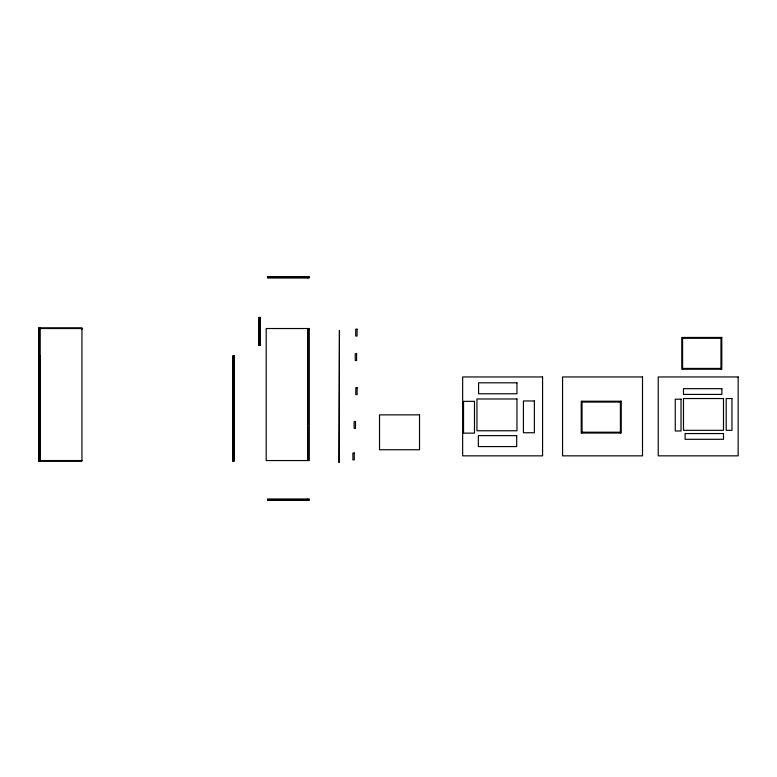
<?xml version="1.0" encoding="UTF-8"?>
<svg xmlns="http://www.w3.org/2000/svg" width="777" height="777" viewBox="0 0 777 777"><rect width="100%" height="100%" fill="white"/><g stroke="black" fill="none" stroke-linecap="round" stroke-linejoin="round"><path stroke-width="1.17" d="M38.85 459.702L38.85 327.845L81.944 327.845L81.944 461.227L38.85 461.227L38.85 459.722M232.915 461.227L232.915 355.885L234.285 355.885L234.285 461.227L232.915 461.227L232.915 355.885M234.285 459.702L234.285 355.885M258.916 345.483L258.916 317.434L260.285 317.434L260.285 345.483L258.916 345.483L258.916 317.434M260.285 345.483L260.285 317.434M267.57 277.34L309.295 277.34M40.219 328.525L81.944 328.525L81.944 329.215M682.594 338.277L720.969 338.277M38.85 355.885L40.219 355.885L40.219 461.227L40.219 327.845M682.594 368.424L720.969 368.424M582.041 402.068L620.415 402.068M582.041 432.216L620.415 432.216M40.219 460.547L81.944 460.547M267.57 499.66L309.295 499.66M720.969 337.451L720.969 369.24M682.594 337.451L682.594 369.24M620.415 401.243L620.415 433.032M582.041 401.243L582.041 433.032M307.925 277.34L307.925 278.02L309.295 278.02L309.295 276.651L267.57 276.651L267.57 278.02L307.585 278.02L307.585 277.34M307.925 328.525L307.925 460.547M307.925 499.66L307.925 498.98L309.295 498.98L309.295 500.349L267.57 500.349L267.57 498.98L307.585 498.98L307.585 499.66M307.585 328.525L307.585 424.98M307.585 426.34L307.585 460.547M38.85 327.845L38.85 461.227M309.295 328.525L266.2 328.525L266.2 460.547L309.295 460.547L309.295 328.525M357.09 329.215L355.72 329.215L355.72 336.053L357.09 336.053L357.09 329.215M339.452 330.429L339.102 462.451L339.452 330.429M721.794 337.451L681.779 337.451L681.779 369.24L721.794 369.24L721.794 337.451M356.594 353.69L355.235 353.69L355.235 360.528L356.594 360.528L356.594 353.69M542.579 376.952L462.655 376.952L462.655 455.846L542.579 455.846L542.579 376.952M642.501 376.952L562.567 376.952L562.567 455.846L642.501 455.846L642.501 376.952M738.15 376.952L658.226 376.952L658.226 455.846L738.15 455.846L738.15 376.952M516.948 382.808L478.574 382.808L478.574 393.754L516.948 393.754L516.948 382.808M357.129 387.762L355.769 387.762L355.769 394.609L357.129 394.609L357.129 387.762M721.852 388.665L683.478 388.665L683.478 394.415L721.852 394.415L721.852 388.665M723.494 398.543L683.478 398.543L683.478 430.332L723.494 430.332L723.494 398.543M731.944 398.543L726.204 398.543L726.204 430.332L731.944 430.332L731.944 398.543M516.958 398.98L476.942 398.98L476.942 430.769L516.958 430.769L516.958 398.98M681.021 399.203L675.271 399.203L675.271 430.992L681.021 430.992L681.021 399.203M534.362 400.961L523.416 400.961L523.416 432.75L534.362 432.75L534.362 400.961M621.241 401.243L581.225 401.243L581.225 433.032L621.241 433.032L621.241 401.243M474.485 401.35L463.539 401.35L463.539 433.139L474.485 433.139L474.485 401.35M419.531 414.86L379.516 414.86L379.516 449.747L419.531 449.747L419.531 414.86M355.487 421.532L354.118 421.532L354.118 428.38L355.487 428.38L355.487 421.532M723.494 433.556L685.12 433.556L685.12 439.306L723.494 439.306L723.494 433.556M516.715 435.625L478.341 435.625L478.341 446.571L516.715 446.571L516.715 435.625M354.273 453.02L352.904 453.02L352.904 459.858L354.273 459.858L354.273 453.02"/></g></svg>
